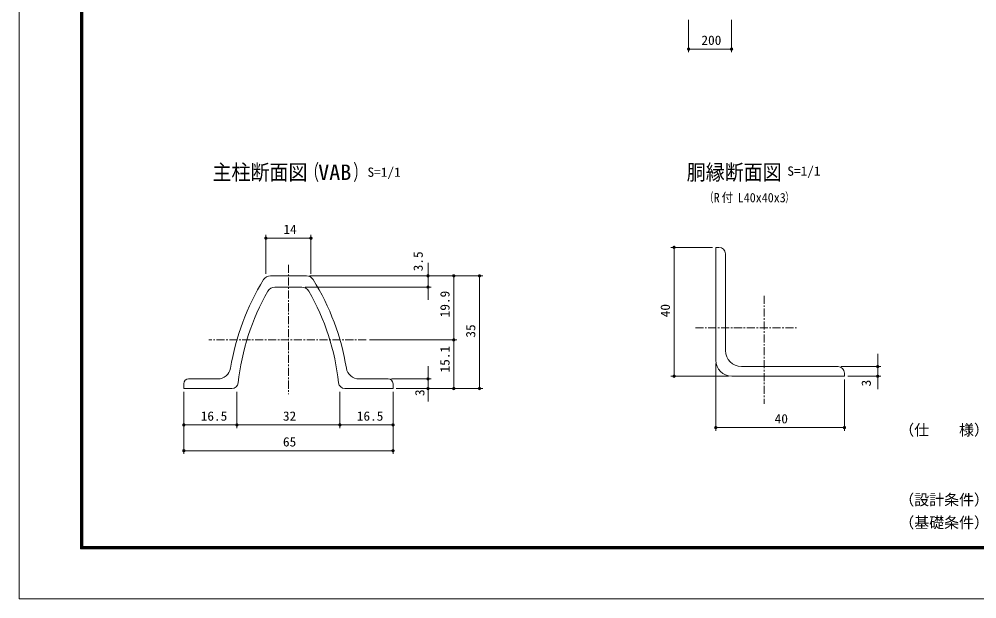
# Model space of a CAD drawing. Units: millimetres, scale not verified. Extents: x -4455 to 4455, y -3150 to 3150.
# Drawn here: x -4455 to 9, y -3150 to -451 of the extents above; entities that cross this region are included whole.
import ezdxf
from ezdxf.enums import TextEntityAlignment as Align

# ---------------------------------------------------------------- set-up
doc = ezdxf.new("R2010")
doc.units = ezdxf.units.MM
doc.header["$LTSCALE"] = 30
doc.linetypes.add('USER2', pattern=[2, 1.25, -0.25, 0.25, -0.25])
for name, color, linetype, lineweight in [('0-2_9断面', 1, 'Continuous', 18), ('0-3_SUNPOU', 1, 'Continuous', 18), ('0-5_5寸法', 1, 'Continuous', 18), ('0-D_D-TTL', 7, 'Continuous', 9)]:
    doc.layers.add(name, color=color, linetype=linetype, lineweight=lineweight)
doc.layers.add('0-E_D-TTL-TXT', color=7, linetype='Continuous')
doc.styles.add('ＭＳ ゴシック', font='')
doc.styles.get('ＭＳ ゴシック').set_extended_font_data('MS Gothic')

# ---------------------------------------------------------------- blocks, each defined once
blk = doc.blocks.new('M1')
at = {"layer": '0-3_SUNPOU'}
blk.add_line((-7.5, 0), (-57.86, 0), dxfattribs=at)
for points in [[(0, 0), (-7.5, 0), (-7.44, 0.94)], [(0, 0), (-7.44, -0.94), (-7.5, 0)], [(0, 0), (-7.44, 0.94), (-7.26, 1.87)], [(0, 0), (-7.26, -1.87), (-7.44, -0.94)], [(0, 0), (-7.26, 1.87), (-6.97, 2.76)], [(0, 0), (-6.97, -2.76), (-7.26, -1.87)], [(0, 0), (-6.97, 2.76), (-6.57, 3.61)], [(0, 0), (-6.57, -3.61), (-6.97, -2.76)], [(0, 0), (-6.57, 3.61), (-6.07, 4.41)], [(0, 0), (-6.07, -4.41), (-6.57, -3.61)], [(0, 0), (-6.07, 4.41), (-5.47, 5.13)], [(0, 0), (-5.47, -5.13), (-6.07, -4.41)], [(0, 0), (-5.47, 5.13), (-4.78, 5.78)], [(0, 0), (-4.78, -5.78), (-5.47, -5.13)], [(0, 0), (-4.78, 5.78), (-4.02, 6.33)], [(0, 0), (-4.02, -6.33), (-4.78, -5.78)], [(0, 0), (-4.02, 6.33), (-3.19, 6.79)], [(0, 0), (-3.19, -6.79), (-4.02, -6.33)], [(0, 0), (-3.19, 6.79), (-2.32, 7.13)], [(0, 0), (-2.32, -7.13), (-3.19, -6.79)], [(0, 0), (-2.32, 7.13), (-1.41, 7.37)], [(0, 0), (-1.41, -7.37), (-2.32, -7.13)], [(0, 0), (-1.41, 7.37), (-0.47, 7.49)], [(0, 0), (-0.47, -7.49), (-1.41, -7.37)], [(0, 0), (-0.47, 7.49), (0.47, 7.49)], [(0, 0), (0.47, -7.49), (-0.47, -7.49)], [(0, 0), (0.47, 7.49), (1.41, 7.37)], [(0, 0), (1.41, 7.37), (2.32, 7.13)], [(0, 0), (2.32, 7.13), (3.19, 6.79)], [(0, 0), (3.19, 6.79), (4.02, 6.33)], [(0, 0), (4.02, 6.33), (4.78, 5.78)], [(0, 0), (4.78, 5.78), (5.47, 5.13)], [(0, 0), (5.47, 5.13), (6.07, 4.41)], [(0, 0), (6.07, 4.41), (6.57, 3.61)], [(0, 0), (6.57, 3.61), (6.97, 2.76)], [(0, 0), (6.97, 2.76), (7.26, 1.87)], [(0, 0), (7.26, 1.87), (7.44, 0.94)], [(0, 0), (7.44, 0.94), (7.5, 0)], [(0, 0), (1.41, -7.37), (0.47, -7.49)], [(0, 0), (2.32, -7.13), (1.41, -7.37)], [(0, 0), (3.19, -6.79), (2.32, -7.13)], [(0, 0), (4.02, -6.33), (3.19, -6.79)], [(0, 0), (4.78, -5.78), (4.02, -6.33)], [(0, 0), (5.47, -5.13), (4.78, -5.78)], [(0, 0), (6.07, -4.41), (5.47, -5.13)], [(0, 0), (6.57, -3.61), (6.07, -4.41)], [(0, 0), (6.97, -2.76), (6.57, -3.61)], [(0, 0), (7.26, -1.87), (6.97, -2.76)], [(0, 0), (7.44, -0.94), (7.26, -1.87)], [(0, 0), (7.5, 0), (7.44, -0.94)]]:
    blk.add_solid(points, dxfattribs=at)

msp = doc.modelspace()

# ---------------------------------------------------------------- linework, layer by layer
at = {"layer": '0-2_9断面'}
for p, q in [((-3304.61, -1637.36), (-3304.61, -1455.72)), ((-3274.61, -1470.72), (-3124.61, -1470.72)), ((-3094.61, -1637.36), (-3094.61, -1455.72)), ((-1222.82, -1513.47), (-1417.03, -1513.47)), ((-1402.03, -2083.47), (-1402.03, -1543.47)), ((-2549.01, -1615.88), (-2549.01, -1585.88)), ((-3100.67, -1645.88), (-2414.01, -1645.88)), ((-3100.67, -1645.88), (-2294.01, -1645.88)), ((-3100.67, -1645.88), (-2534.01, -1645.88)), ((-2549.01, -1645.88), (-2549.01, -1698.38)), ((-2429.01, -1914.38), (-2429.01, -1675.88)), ((-2309.01, -1675.88), (-2309.01, -2140.88)), ((-3121.77, -1698.38), (-2534.01, -1698.38)), ((-2549.01, -1728.38), (-2549.01, -1758.38)), ((-2821.89, -1944.38), (-2414.01, -1944.38)), ((-2821.89, -1944.38), (-2414.01, -1944.38)), ((-2429.01, -2140.88), (-2429.01, -1974.38)), ((-453.07, -2038.47), (-453.07, -2008.47)), ((-2549.01, -2095.88), (-2549.01, -2065.88)), ((-1207.82, -2053.47), (-1207.82, -2367.65)), ((-622.82, -2068.47), (-438.07, -2068.47)), ((-453.07, -2113.47), (-453.07, -2068.47)), ((-2719.61, -2125.88), (-2534.01, -2125.88)), ((-2549.01, -2170.88), (-2549.01, -2125.88)), ((-1147.82, -2113.47), (-1417.03, -2113.47)), ((-607.82, -2128.47), (-607.82, -2367.65)), ((-592.82, -2113.47), (-438.07, -2113.47)), ((-3687.11, -2185.88), (-3687.11, -2475.21)), ((-3687.11, -2185.88), (-3687.11, -2355.21)), ((-3439.61, -2185.88), (-3439.61, -2355.21)), ((-3439.61, -2185.88), (-3439.61, -2355.21)), ((-2959.61, -2185.88), (-2959.61, -2355.21)), ((-2959.61, -2185.88), (-2959.61, -2355.21)), ((-2712.11, -2185.88), (-2712.11, -2355.21)), ((-2712.11, -2185.88), (-2712.11, -2475.21)), ((-2697.11, -2170.88), (-2294.01, -2170.88)), ((-2697.11, -2170.88), (-2414.01, -2170.88)), ((-2697.11, -2170.88), (-2534.01, -2170.88)), ((-453.07, -2143.47), (-453.07, -2173.47)), ((-2549.01, -2200.88), (-2549.01, -2230.88)), ((-3657.11, -2340.21), (-3469.61, -2340.21)), ((-3409.61, -2340.21), (-2989.61, -2340.21)), ((-2742.11, -2340.21), (-2929.61, -2340.21)), ((-1177.82, -2352.65), (-637.82, -2352.65)), ((-3657.11, -2460.21), (-2742.11, -2460.21))]:
    msp.add_line(p, q, dxfattribs=at)
at = {"layer": '0-2_9断面', "color": 7, "lineweight": 9}
for p, q in [((-1207.82, -1513.47), (-1207.82, -2038.47)), ((-1207.82, -1513.47), (-1192.82, -1513.47)), ((-1162.82, -1543.47), (-1162.82, -1993.47)), ((-3115.67, -1645.88), (-3283.54, -1645.88)), ((-3262.44, -1698.38), (-3136.77, -1698.38)), ((-1087.82, -2068.47), (-637.82, -2068.47)), ((-3528.8, -2125.88), (-3664.61, -2125.88)), ((-2870.41, -2125.88), (-2734.61, -2125.88)), ((-1132.82, -2113.47), (-607.82, -2113.47)), ((-607.82, -2113.47), (-607.82, -2098.47)), ((-3687.11, -2148.38), (-3687.11, -2170.88)), ((-3463.3, -2170.88), (-3687.11, -2170.88)), ((-2935.91, -2170.88), (-2712.11, -2170.88)), ((-2712.11, -2148.38), (-2712.11, -2170.88))]:
    msp.add_line(p, q, dxfattribs=at)
at = {"layer": '0-2_9断面', "linetype": 'USER2'}
for p, q in [((-3199.61, -1594.01), (-3199.61, -2197.46)), ((-982.82, -1738.42), (-982.82, -2242.26)), ((-1302.89, -1888.47), (-832.2, -1888.47)), ((-2836.89, -1944.38), (-3570.5, -1944.38))]:
    msp.add_line(p, q, dxfattribs=at)
at = {"layer": '0-2_9断面', "color": 7, "lineweight": 9}
for centre, radius, start, end in [((-1192.82, -1543.47), 30, 0, 90), ((-3283.54, -1683.38), 37.5, 90, 148.30182), ((-3115.67, -1683.38), 37.5, 31.69818, 90), ((-2350.61, -2259.53), 1134, 148.30182, 170.6662), ((-4048.61, -2259.53), 1134, 9.3338, 31.69818), ((-2350.61, -2259.53), 1089, 150.13204, 173.91336), ((-3262.44, -1735.88), 37.5, 90, 150.13204), ((-3136.77, -1735.88), 37.5, 29.86796, 90), ((-4048.61, -2259.53), 1089, 6.08664, 29.86796), ((-1087.82, -1993.47), 75, 180, 270), ((-1132.82, -2038.47), 75, 180, 270), ((-3528.8, -2065.88), 60, 270, 350.6662), ((-2870.41, -2065.88), 60, 189.3338, 270), ((-637.82, -2098.47), 30, 0, 90), ((-3664.61, -2148.38), 22.5, 90, 180), ((-2734.61, -2148.38), 22.5, 0, 90), ((-3463.3, -2140.88), 30, 270, 353.91336), ((-2935.91, -2140.88), 30, 186.08664, 270)]:
    msp.add_arc(centre, radius, start, end, dxfattribs=at)
at = {"layer": '0-5_5寸法'}
for p, q in [((-1334.14, -454.58), (-1334.14, -605.16)), ((-1134.14, -454.58), (-1134.14, -605.16)), ((-1304.14, -590.16), (-1164.14, -590.16))]:
    msp.add_line(p, q, dxfattribs=at)
at = {"layer": '0-D_D-TTL', "color": 2, "lineweight": 18}
msp.add_lwpolyline([(-4454.56, 3150.45), (4455.14, 3150.45), (4455.14, -3149.97), (-4454.56, -3149.97)], close=True, dxfattribs=at)
at = {"layer": '0-D_D-TTL'}
for points in [[(-4168.18, 2917.11), (4168.75, 2917.11), (4168.75, -2916.62), (-4168.18, -2916.62)], [(-4165.53, 2914.45), (4166.1, 2914.45), (4166.1, -2913.97), (-4165.53, -2913.97)], [(-4162.87, 2911.8), (4163.45, 2911.8), (4163.45, -2911.32), (-4162.87, -2911.32)], [(-4160.22, 2909.15), (4160.8, 2909.15), (4160.8, -2908.67), (-4160.22, -2908.67)], [(-4157.57, 2906.5), (4158.15, 2906.5), (4158.15, -2906.02), (-4157.57, -2906.02)]]:
    msp.add_lwpolyline(points, close=True, dxfattribs=at)

# ---------------------------------------------------------------- block references
at = {"layer": '0-2_9断面'}
for p, rotation in [((-3304.61, -1470.72), 180), ((-1402.03, -1513.47), 90), ((-2549.01, -1645.88), 270), ((-2429.01, -1645.88), 90), ((-2309.01, -1645.88), 90), ((-2549.01, -1698.38), 90), ((-2429.01, -1944.38), 270), ((-2429.01, -1944.38), 90), ((-453.07, -2068.47), 270), ((-2549.01, -2125.88), 270), ((-1402.03, -2113.47), 270), ((-2429.01, -2170.88), 270), ((-2309.01, -2170.88), 270), ((-453.07, -2113.47), 90), ((-2549.01, -2170.88), 90), ((-3687.11, -2340.21), 180), ((-3439.61, -2340.21), 180), ((-2959.61, -2340.21), 180), ((-1207.82, -2352.65), 180), ((-3687.11, -2460.21), 180)]:
    msp.add_blockref('M1', p, dxfattribs=dict(at, rotation=rotation))
for p in [(-3094.61, -1470.72), (-3439.61, -2340.21), (-2959.61, -2340.21), (-2712.11, -2340.21), (-607.82, -2352.65), (-2712.11, -2460.21)]:
    msp.add_blockref('M1', p, dxfattribs=at)
at = {"layer": '0-5_5寸法', "rotation": 180}
msp.add_blockref('M1', (-1334.14, -590.16), dxfattribs=at)
at = {"layer": '0-5_5寸法'}
msp.add_blockref('M1', (-1134.14, -590.16), dxfattribs=at)

# ---------------------------------------------------------------- texts
at = {"layer": '0-2_9断面', "color": 7, "style": 'ＭＳ ゴシック'}
for s, height, width, p in [('（     ）', 72.16, 0.65, (-3120.69, -1221.36)), ('主柱断面図', 72.14, 0.9, (-3553.56, -1221.36)), ('VAB', 72.16, 1.05, (-3060.87, -1221.36)), ('胴縁断面図', 72.14, 0.9, (-1343.22, -1221.36))]:
    msp.add_text(s, height=height, dxfattribs=dict(at, width=width)).set_placement(p, align=Align.BOTTOM_LEFT)
at = {"layer": '0-2_9断面', "color": 3, "style": 'ＭＳ ゴシック'}
for s, height, width, p in [('S=1/1', 43.33, 1.05, (-2831.02, -1197.96)), ('S=1/1', 43.33, 1.05, (-874.36, -1192.97)), ('（\u3000\u3000\u3000\u3000\u3000 \u3000\u3000\u3000）', 43.33, 0.65, (-1257.94, -1315.65)), ('R   L40x40x3', 43.3, 0.95, (-1217.37, -1316.37)), ('付', 43.33, 0.9, (-1180.47, -1315.65)), ('14', 43.33, 1.05, (-3222.86, -1464.05)), ('16.5', 43.33, 1.05, (-3608.36, -2333.54)), ('32', 43.33, 1.05, (-3225.11, -2333.54)), ('16.5', 43.33, 1.05, (-2880.86, -2333.54)), ('40', 43.33, 1.05, (-933.32, -2345.98)), ('65', 43.33, 1.05, (-3225.11, -2453.54))]:
    msp.add_text(s, height=height, dxfattribs=dict(at, width=width)).set_placement(p, align=Align.BOTTOM_LEFT)
at = {"layer": '0-2_9断面', "color": 3, "style": 'ＭＳ ゴシック', "width": 1.05}
for s, p in [('3.5', (-2560.5, -1624.89)), ('19.9', (-2435.69, -1839.38)), ('40', (-1408.7, -1838.97)), ('35', (-2315.69, -1933.88)), ('15.1', (-2435.69, -2095.88)), ('3', (-472.17, -2160.79)), ('3', (-2552.74, -2205.71))]:
    msp.add_text(s, height=43.33, rotation=90, dxfattribs=at).set_placement(p, align=Align.BOTTOM_LEFT)
at = {"layer": '0-5_5寸法', "color": 3, "style": 'ＭＳ ゴシック', "width": 1.05}
msp.add_text('200', height=43.33, dxfattribs=at).set_placement((-1274.64, -583.48), align=Align.BOTTOM_LEFT)
at = {"layer": '0-E_D-TTL-TXT', "style": 'ＭＳ ゴシック'}
for s, p in [('（仕\u3000\u3000様）主要部材：ポリエステル樹脂静電粉体塗装', (-352.33, -2404.28)), ('（設計条件）風荷重：昭和57年改正 建築基準法・同施行令に基づく風圧力に準拠。', (-352.33, -2729.52)), ('（基礎条件）長期許容地耐力98kN/m の場合。', (-352.33, -2835.59))]:
    msp.add_text(s, height=51.03, dxfattribs=at).set_placement(p, align=Align.BOTTOM_LEFT)

doc.saveas('drawing.dxf')
